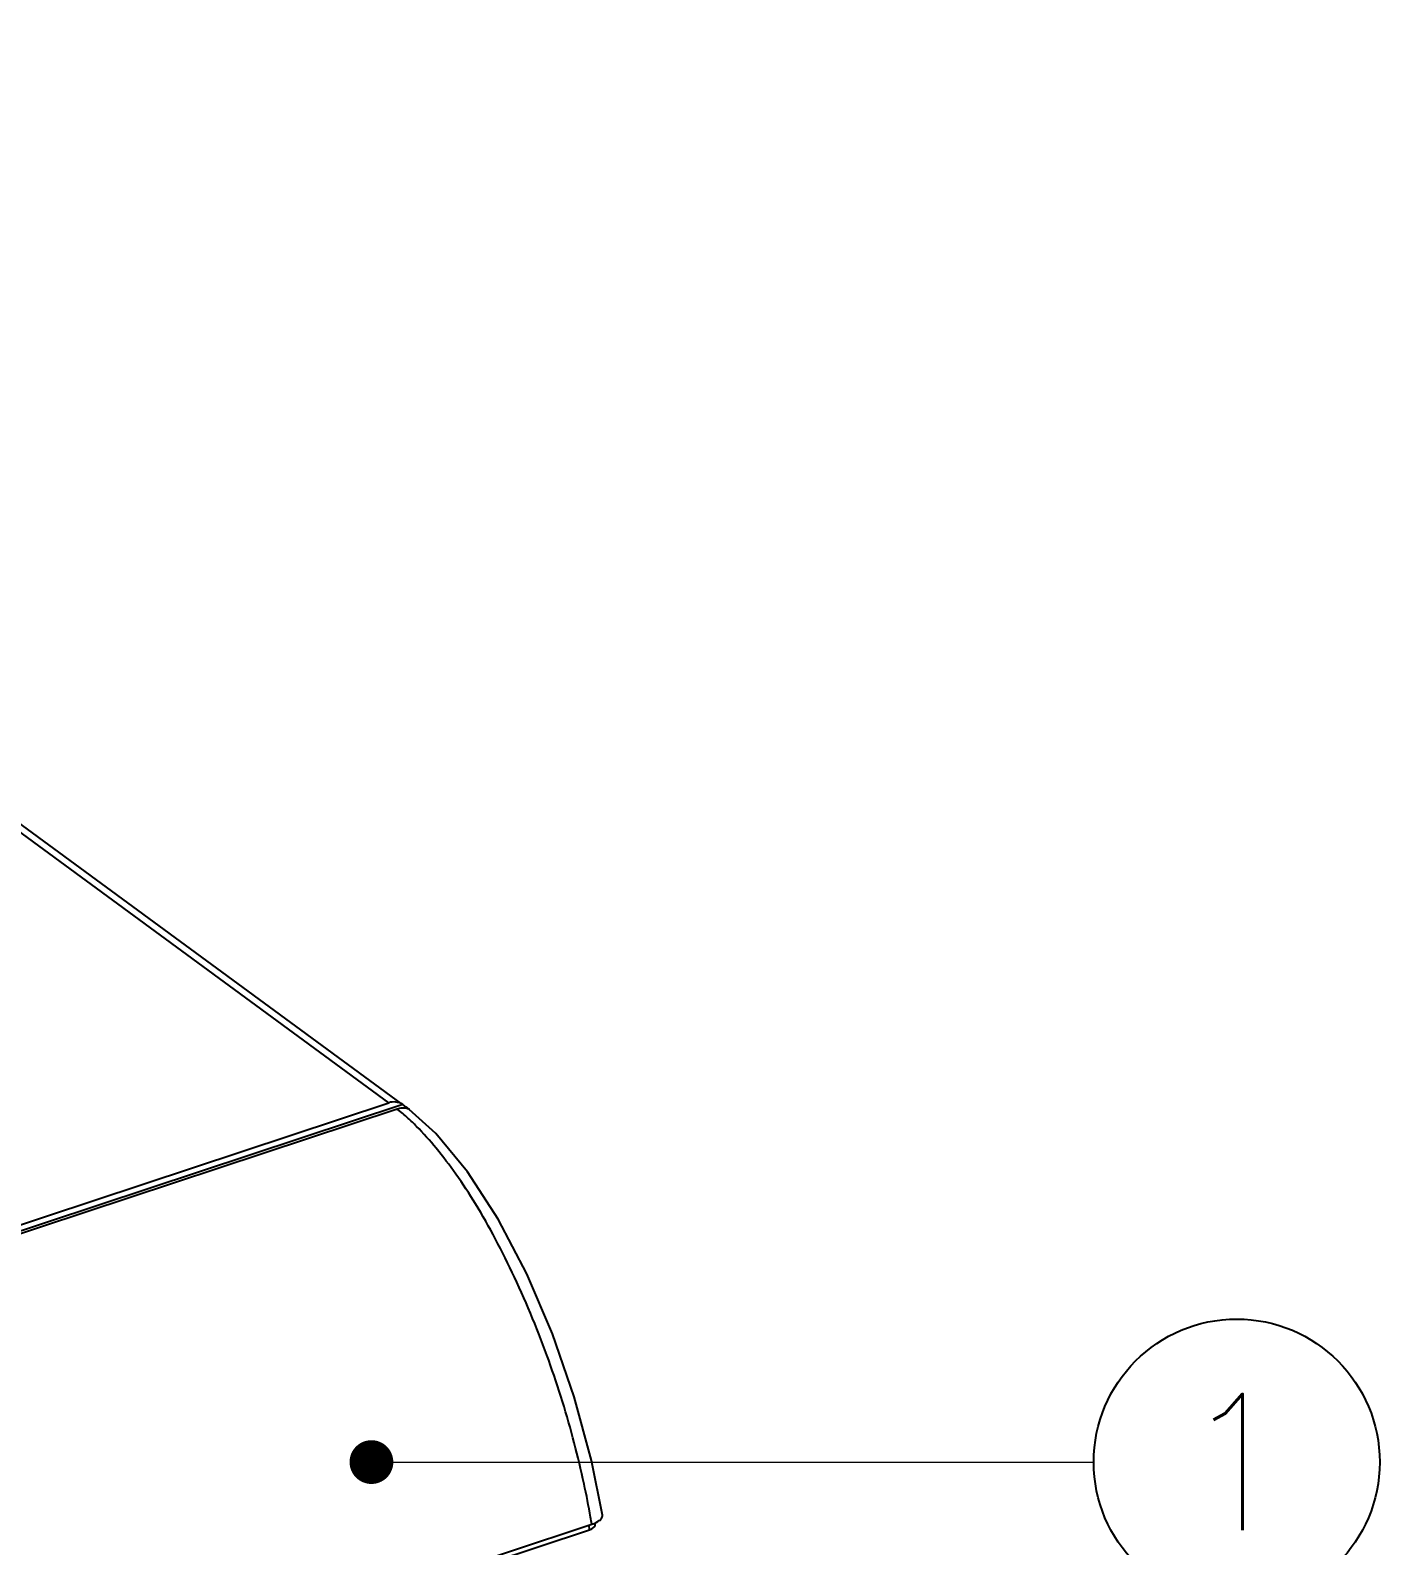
# Model space of a CAD drawing. Header units: millimetres. Extents: x 4086 to 4666, y 411 to 814.
# Drawn here: x 4310.7 to 4359.3, y 501.3 to 555.8 of the extents above; entities that cross this region are included whole.
import ezdxf
from ezdxf.enums import TextEntityAlignment as Align

# ---------------------------------------------------------------- set-up
doc = ezdxf.new("R2010")
doc.units = ezdxf.units.MM
doc.styles.add('TXT', font='txt.shx', dxfattribs={"bigfont": 'gbcbig.shx'})
doc.styles.add('wuwei', font='SimSun.ttf', dxfattribs={"width": 0.8, "oblique": 10})
doc.dimstyles.new('wuwei', dxfattribs={"dimscale": 1.5, "dimtxt": 2.5, "dimasz": 1.5, "dimexe": 0.3, "dimexo": 0.3, "dimgap": 0.5, "dimtad": 1, "dimdsep": 46, "dimtxsty": 'wuwei', "dimcen": 0, "dimclrd": 42, "dimclre": 256, "dimclrt": 256, "dimazin": 2, "dimtfac": 1, "dimtofl": 0, "dimtmove": 0, "dimatfit": 3, "dimfxl": 1, "dimlwd": 5, "dimlwe": 5, "dimarcsym": 0})

# ---------------------------------------------------------------- blocks, each defined once
blk = doc.blocks.new('u113')
at = {"color": 7, "linetype": 'Continuous'}
for p, q in [((90.355, 130.62), (15.204, 185.732)), ((91.002, 130.585), (15.839, 185.706)), ((4.932, 102.369), (90.355, 130.62)), ((91.075, 130.528), (5.016, 102.067)), ((90.789, 130.295), (5.366, 102.045)), ((91.249, 130.4), (91.075, 130.528)), ((91.249, 130.4), (91.299, 130.367)), ((100.959, 108.907), (100.95, 109.031)), ((15.222, 80.416), (100.682, 108.679)), ((15.367, 80.71), (100.79, 108.96)), ((100.682, 108.679), (100.663, 108.918))]:
    blk.add_line(p, q, dxfattribs=at)
blk.add_lwpolyline([(101.344, 109.432), (100.782, 112.239), (99.892, 115.511), (98.767, 118.744), (97.447, 121.82), (95.979, 124.629), (94.407, 127.067), (92.779, 129.045), (91.413, 130.265)], dxfattribs=at)
at = {"color": 4}
blk.add_circle((133.944, 112.154), 7.35, dxfattribs=at)
at = {"color": 7, "linetype": 'Continuous'}
for centre, radius, start, end in [((84.61, 122.444), 9.991, 47.57519, 51.79651), ((87.36, 125.097), 6.577, 52.81055, 53.74789), ((87.555, 125.353), 6.255, 51.84624, 52.81234), ((91.163, 129.82), 0.519, 60.47145, 62.96526), ((60.665, 102.364), 40.664, 9.33576, 9.84907), ((100.495, 110.135), 1.2, 299.98738, 301.73707)]:
    blk.add_arc(centre, radius, start, end, dxfattribs=at)
for centre, major_axis, ratio, start_param, end_param in [((90.637, 129.612), (-0.1, 1.046), 0.88798, -0.595445, 0.199953), ((100.463, 108.838), (0.496, 0.075), 0.410683, -1.176688, -0.030242)]:
    blk.add_ellipse(centre, major_axis=major_axis, ratio=ratio, start_param=start_param, end_param=end_param, dxfattribs=at)
for points, start_tangent, end_tangent in [([(91.031, 130.346), (90.789, 130.295)], (-0.996751, -0.080548), (-0.949427, -0.313989)), ([(91.241, 130.336), (91.031, 130.346)], (-0.9817, 0.190432), (-0.996751, -0.080548)), ([(91.399, 130.282), (91.241, 130.336)], (-0.890671, 0.454649), (-0.9817, 0.190432)), ([(100.73, 109.32), (100.398, 111.025), (99.893, 113.139), (99.284, 115.27), (98.579, 117.385), (96.824, 121.654), (95.842, 123.617), (94.813, 125.42), (93.809, 126.95), (92.794, 128.284), (91.782, 129.406), (91.35, 129.819)], (-0.171036, 0.985265), (-0.739058, 0.673642)), ([(100.79, 108.96), (101.095, 109.095)], (0.949426, 0.31399), (0.865711, 0.500545)), ([(101.126, 109.114), (101.29, 109.258), (101.345, 109.424), (101.344, 109.432)], (0.850022, 0.526748), (-0.176613, 0.98428))]:
    blk.add_spline(points, degree=3, dxfattribs=dict(at, start_tangent=start_tangent, end_tangent=end_tangent))
at = {"color": 6, "style": 'TXT'}
blk.add_text('1', height=7, dxfattribs=at).set_placement((133.944, 112.154), align=Align.MIDDLE)
at = {"color": 4}
blk.add_leader([(89.465, 112.154), (126.594, 112.154)], dimstyle='wuwei', override={"dimasz": 1.5, "dimldrblk": 'Dot'}, dxfattribs=at)

msp = doc.modelspace()

# ---------------------------------------------------------------- block references
at = {"xscale": 0.7, "yscale": 0.7, "zscale": 0.7}
msp.add_blockref('u113', (4260.366, 425.773), dxfattribs=at)

doc.saveas('drawing.dxf')
